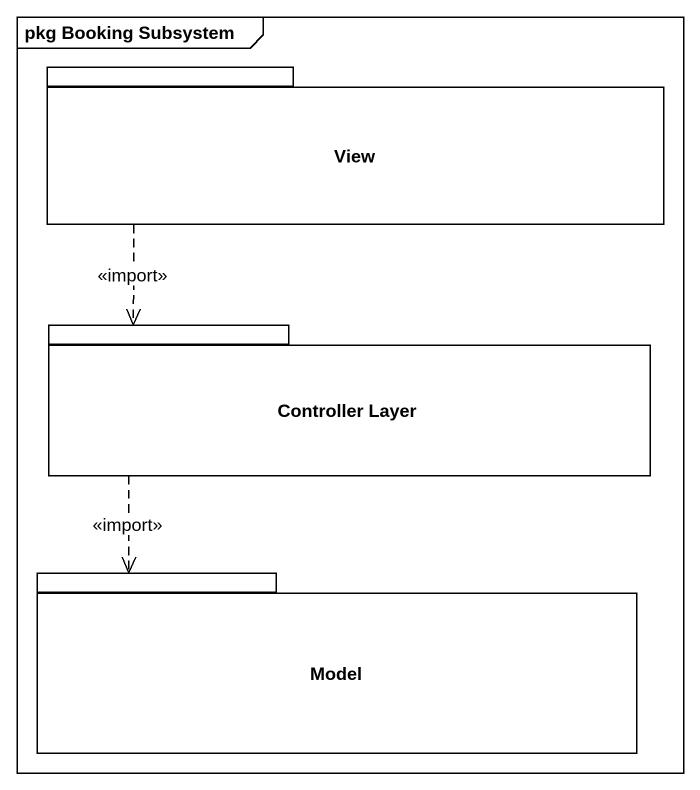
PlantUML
@startuml
mainframe pkg Booking Subsystem
package View {
}
package "Controller Layer" as Controller_Layer {
}
package Model {
}
View ..> Controller_Layer : <<import>>
Controller_Layer ..> Model : <<import>>
@enduml
